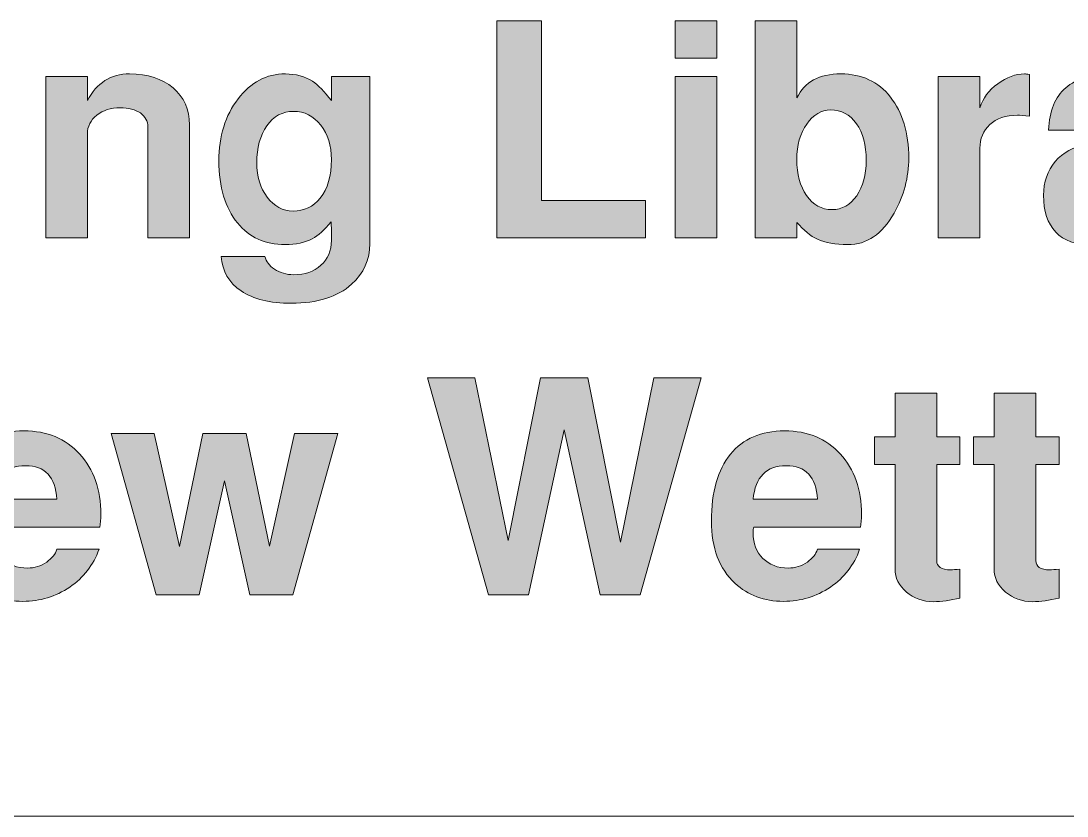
# Model space of a CAD drawing. Header units: inches. Extents: x 0.66 to 6.95, y -3.12 to -1.06.
# Drawn here: x 2.165 to 2.6044, y -3.1237 to -2.7896 of the extents above; entities that cross this region are included whole.
import ezdxf

# ---------------------------------------------------------------- set-up
doc = ezdxf.new("R2010")
doc.units = ezdxf.units.IN
doc.header["$MEASUREMENT"] = 0
doc.layers.add('Layer 1', color=7, linetype='Continuous')

# ---------------------------------------------------------------- blocks, each defined once
blk = doc.blocks.new('block 3')
at = {"layer": 'Layer 1', "color": 7, "lineweight": 5, "true_color": 0xffffff}
blk.add_lwpolyline([(3.66496, -3.12366), (3.60373, -3.12365), (0.66495, -3.12365)], dxfattribs=at)
blk = doc.blocks.new('block 2')
at = {"layer": 'Layer 1'}
blk.add_blockref('block 3', (0, 0), dxfattribs=at)
blk = doc.blocks.new('block 27')
at = {"layer": 'Layer 1', "true_color": 0xed1f24}
h = blk.add_hatch(color=240, dxfattribs=at)
h.dxf.hatch_style = 2
h.paths.add_polyline_path([(2.42725, -2.88071), (2.36487, -2.88071), (2.36487, -2.78958), (2.38362, -2.78958), (2.38362, -2.86509), (2.42725, -2.86509)])
h = blk.add_hatch(color=240, dxfattribs=at)
h.dxf.hatch_style = 2
h.paths.add_polyline_path([(2.45725, -2.80521), (2.43974, -2.80521), (2.43974, -2.78958), (2.45725, -2.78958)])
h.paths.add_polyline_path([(2.45725, -2.88071), (2.43974, -2.88071), (2.43974, -2.81296), (2.45725, -2.81296)])
h = blk.add_hatch(color=240, dxfattribs=at)
h.dxf.hatch_style = 2
edge = h.paths.add_edge_path()
edge.add_spline(control_points=[(2.53788, -2.84721), (2.53788, -2.85538), (2.53583, -2.86308), (2.53175, -2.87033), (2.52675, -2.87917), (2.52025, -2.88359), (2.51225, -2.88359), (2.50708, -2.88359), (2.50283, -2.88283), (2.4995, -2.88133), (2.49658, -2.87992), (2.49371, -2.87754), (2.49087, -2.87421), (2.49087, -2.87421), (2.49087, -2.88071), (2.49087, -2.88071), (2.49087, -2.88071), (2.47338, -2.88071), (2.47338, -2.88071), (2.47338, -2.88071), (2.47338, -2.78958), (2.47338, -2.78958), (2.47338, -2.78958), (2.49087, -2.78958), (2.49087, -2.78958), (2.49087, -2.78958), (2.49087, -2.82196), (2.49087, -2.82196), (2.49412, -2.81521), (2.50029, -2.81184), (2.50937, -2.81184), (2.51812, -2.81184), (2.52506, -2.81508), (2.53019, -2.82159), (2.53531, -2.82808), (2.53788, -2.83663), (2.53788, -2.84721)], knot_values=[0, 0, 0, 0, 1, 1, 1, 2, 2, 2, 3, 3, 3, 4, 4, 4, 5, 5, 5, 6, 6, 6, 7, 7, 7, 8, 8, 8, 9, 9, 9, 10, 10, 10, 11, 11, 11, 12, 12, 12, 12], degree=3, periodic=1)
edge = h.paths.add_edge_path()
edge.add_spline(control_points=[(2.52, -2.84821), (2.52, -2.8418), (2.51863, -2.83665), (2.51589, -2.83277), (2.51315, -2.8289), (2.50954, -2.82696), (2.50506, -2.82696), (2.50116, -2.82696), (2.49782, -2.82894), (2.49504, -2.8329), (2.49226, -2.83686), (2.49087, -2.84184), (2.49087, -2.84783), (2.49087, -2.854), (2.49224, -2.85904), (2.49498, -2.86296), (2.49772, -2.86688), (2.50128, -2.86884), (2.50568, -2.86884), (2.50991, -2.86884), (2.51336, -2.8669), (2.51602, -2.86302), (2.51867, -2.85914), (2.52, -2.85421), (2.52, -2.84821)], knot_values=[0, 0, 0, 0, 1, 1, 1, 2, 2, 2, 3, 3, 3, 4, 4, 4, 5, 5, 5, 6, 6, 6, 7, 7, 7, 8, 8, 8, 8], degree=3, periodic=1)
h = blk.add_hatch(color=240, dxfattribs=at)
h.dxf.hatch_style = 2
edge = h.paths.add_edge_path()
edge.add_spline(control_points=[(2.23575, -2.88071), (2.23575, -2.88071), (2.21825, -2.88071), (2.21825, -2.88071), (2.21825, -2.88071), (2.21825, -2.83421), (2.21825, -2.83421), (2.21825, -2.83171), (2.2172, -2.82973), (2.21512, -2.82827), (2.21304, -2.82682), (2.21021, -2.82608), (2.20662, -2.82608), (2.2027, -2.82608), (2.19944, -2.82713), (2.19681, -2.82921), (2.19419, -2.83129), (2.19287, -2.83392), (2.19287, -2.83708), (2.19287, -2.83708), (2.19287, -2.88071), (2.19287, -2.88071), (2.19287, -2.88071), (2.17537, -2.88071), (2.17537, -2.88071), (2.17537, -2.88071), (2.17537, -2.81296), (2.17537, -2.81296), (2.17537, -2.81296), (2.19287, -2.81296), (2.19287, -2.81296), (2.19287, -2.81296), (2.19287, -2.82309), (2.19287, -2.82309), (2.19679, -2.81559), (2.2027, -2.81184), (2.21063, -2.81184), (2.21821, -2.81184), (2.22429, -2.8138), (2.22888, -2.81771), (2.23345, -2.82163), (2.23575, -2.8268), (2.23575, -2.83321), (2.23575, -2.83321), (2.23575, -2.88071), (2.23575, -2.88071)], knot_values=[0, 0, 0, 0, 1, 1, 1, 2, 2, 2, 3, 3, 3, 4, 4, 4, 5, 5, 5, 6, 6, 6, 7, 7, 7, 8, 8, 8, 9, 9, 9, 10, 10, 10, 11, 11, 11, 12, 12, 12, 13, 13, 13, 14, 14, 14, 15, 15, 15, 15], degree=3, periodic=1)
h = blk.add_hatch(color=240, dxfattribs=at)
h.dxf.hatch_style = 2
edge = h.paths.add_edge_path()
edge.add_spline(control_points=[(2.3115, -2.88321), (2.3115, -2.88996), (2.30895, -2.89562), (2.30387, -2.90021), (2.29795, -2.90554), (2.2895, -2.90821), (2.2785, -2.90821), (2.26958, -2.90821), (2.26256, -2.90648), (2.25743, -2.90302), (2.25231, -2.89956), (2.24954, -2.89475), (2.24913, -2.88858), (2.24913, -2.88858), (2.26747, -2.88858), (2.26747, -2.88858), (2.26789, -2.89058), (2.26923, -2.89235), (2.27149, -2.8939), (2.27376, -2.89544), (2.27644, -2.89621), (2.27953, -2.89621), (2.28423, -2.89621), (2.28804, -2.8949), (2.29097, -2.89227), (2.2939, -2.88965), (2.29538, -2.88617), (2.29538, -2.88184), (2.29538, -2.87733), (2.29533, -2.87471), (2.29525, -2.87396), (2.29248, -2.87738), (2.28984, -2.87975), (2.28733, -2.88108), (2.28432, -2.88275), (2.2805, -2.88359), (2.27589, -2.88359), (2.26752, -2.88359), (2.26086, -2.88055), (2.25591, -2.87446), (2.25072, -2.86813), (2.24812, -2.85942), (2.24812, -2.84833), (2.24812, -2.83801), (2.2508, -2.82933), (2.25616, -2.82233), (2.26153, -2.81533), (2.26815, -2.81184), (2.27602, -2.81184), (2.28046, -2.81184), (2.28427, -2.81288), (2.28746, -2.81496), (2.2898, -2.81654), (2.29244, -2.81925), (2.29538, -2.82309), (2.29538, -2.82309), (2.29538, -2.81296), (2.29538, -2.81296), (2.29538, -2.81296), (2.3115, -2.81296), (2.3115, -2.81296), (2.3115, -2.81296), (2.3115, -2.88321), (2.3115, -2.88321)], knot_values=[0, 0, 0, 0, 1, 1, 1, 2, 2, 2, 3, 3, 3, 4, 4, 4, 5, 5, 5, 6, 6, 6, 7, 7, 7, 8, 8, 8, 9, 9, 9, 10, 10, 10, 11, 11, 11, 12, 12, 12, 13, 13, 13, 14, 14, 14, 15, 15, 15, 16, 16, 16, 17, 17, 17, 18, 18, 18, 19, 19, 19, 20, 20, 20, 21, 21, 21, 21], degree=3, periodic=1)
edge = h.paths.add_edge_path()
edge.add_spline(control_points=[(2.29538, -2.84783), (2.29538, -2.842), (2.29387, -2.83717), (2.29087, -2.83333), (2.28788, -2.8295), (2.28408, -2.82758), (2.2795, -2.82758), (2.27483, -2.82758), (2.27108, -2.8296), (2.26825, -2.83365), (2.26541, -2.83769), (2.264, -2.84288), (2.264, -2.84921), (2.264, -2.85496), (2.26548, -2.85978), (2.26843, -2.86365), (2.27139, -2.86752), (2.275, -2.86946), (2.27925, -2.86946), (2.28392, -2.86946), (2.28771, -2.86767), (2.29062, -2.86409), (2.29379, -2.86017), (2.29538, -2.85475), (2.29538, -2.84783)], knot_values=[0, 0, 0, 0, 1, 1, 1, 2, 2, 2, 3, 3, 3, 4, 4, 4, 5, 5, 5, 6, 6, 6, 7, 7, 7, 8, 8, 8, 8], degree=3, periodic=1)
h = blk.add_hatch(color=240, dxfattribs=at)
h.dxf.hatch_style = 2
edge = h.paths.add_edge_path()
edge.add_spline(control_points=[(2.58863, -2.82958), (2.5863, -2.82933), (2.58459, -2.82921), (2.5835, -2.82921), (2.57859, -2.82921), (2.57473, -2.83053), (2.57194, -2.83315), (2.56915, -2.83577), (2.56776, -2.83908), (2.56776, -2.84309), (2.56776, -2.84309), (2.56776, -2.88071), (2.56776, -2.88071), (2.56776, -2.88071), (2.55025, -2.88071), (2.55025, -2.88071), (2.55025, -2.88071), (2.55025, -2.81296), (2.55025, -2.81296), (2.55025, -2.81296), (2.56776, -2.81296), (2.56776, -2.81296), (2.56776, -2.81296), (2.56776, -2.82608), (2.56776, -2.82608), (2.569, -2.82208), (2.57151, -2.81871), (2.57526, -2.81596), (2.57901, -2.81321), (2.58276, -2.81184), (2.58651, -2.81184), (2.58692, -2.81184), (2.58763, -2.81192), (2.58863, -2.81209), (2.58863, -2.81209), (2.58863, -2.82958), (2.58863, -2.82958)], knot_values=[0, 0, 0, 0, 1, 1, 1, 2, 2, 2, 3, 3, 3, 4, 4, 4, 5, 5, 5, 6, 6, 6, 7, 7, 7, 8, 8, 8, 9, 9, 9, 10, 10, 10, 11, 11, 11, 12, 12, 12, 12], degree=3, periodic=1)
h = blk.add_hatch(color=240, dxfattribs=at)
h.dxf.hatch_style = 2
edge = h.paths.add_edge_path()
edge.add_spline(control_points=[(2.65663, -2.88071), (2.65663, -2.88071), (2.63801, -2.88071), (2.63801, -2.88071), (2.63717, -2.87938), (2.63654, -2.87717), (2.63613, -2.87408), (2.62971, -2.8805), (2.6225, -2.88371), (2.6145, -2.88371), (2.60801, -2.88371), (2.60305, -2.8819), (2.59963, -2.87828), (2.59621, -2.87465), (2.5945, -2.8695), (2.5945, -2.86283), (2.5945, -2.85733), (2.59613, -2.85263), (2.59938, -2.84871), (2.60263, -2.84479), (2.607, -2.84242), (2.6125, -2.84159), (2.61509, -2.84125), (2.61946, -2.84067), (2.62563, -2.83984), (2.62929, -2.83925), (2.63194, -2.83836), (2.63357, -2.83714), (2.63519, -2.83594), (2.63609, -2.834), (2.63626, -2.83133), (2.6365, -2.82676), (2.63288, -2.82446), (2.62538, -2.82446), (2.61755, -2.82446), (2.61351, -2.82812), (2.61325, -2.83546), (2.61325, -2.83546), (2.59663, -2.83546), (2.59663, -2.83546), (2.59696, -2.82746), (2.59936, -2.82152), (2.60381, -2.81765), (2.60828, -2.81377), (2.61525, -2.81184), (2.62476, -2.81184), (2.64342, -2.81184), (2.65276, -2.81904), (2.65276, -2.83346), (2.65276, -2.83346), (2.65276, -2.87084), (2.65276, -2.87084), (2.65276, -2.87375), (2.65405, -2.8763), (2.65663, -2.87846), (2.65663, -2.87846), (2.65663, -2.88071), (2.65663, -2.88071)], knot_values=[0, 0, 0, 0, 1, 1, 1, 2, 2, 2, 3, 3, 3, 4, 4, 4, 5, 5, 5, 6, 6, 6, 7, 7, 7, 8, 8, 8, 9, 9, 9, 10, 10, 10, 11, 11, 11, 12, 12, 12, 13, 13, 13, 14, 14, 14, 15, 15, 15, 16, 16, 16, 17, 17, 17, 18, 18, 18, 19, 19, 19, 19], degree=3, periodic=1)
edge = h.paths.add_edge_path()
edge.add_spline(control_points=[(2.63626, -2.85121), (2.63626, -2.85121), (2.63626, -2.84859), (2.63626, -2.84859), (2.63374, -2.85), (2.63118, -2.85088), (2.62859, -2.85121), (2.62248, -2.85196), (2.61837, -2.85288), (2.61628, -2.85396), (2.61334, -2.85538), (2.61188, -2.85788), (2.61188, -2.86146), (2.61188, -2.86663), (2.61511, -2.86921), (2.62155, -2.86921), (2.63135, -2.86921), (2.63626, -2.86321), (2.63626, -2.85121)], knot_values=[0, 0, 0, 0, 1, 1, 1, 2, 2, 2, 3, 3, 3, 4, 4, 4, 5, 5, 5, 6, 6, 6, 6], degree=3, periodic=1)
h = blk.add_hatch(color=240, dxfattribs=at)
h.dxf.hatch_style = 2
h.paths.add_polyline_path([(2.45063, -2.93958), (2.42513, -3.03071), (2.40826, -3.03071), (2.39317, -2.96141), (2.37819, -3.03071), (2.36129, -3.03071), (2.33575, -2.93958), (2.35562, -2.93958), (2.36963, -3.00783), (2.38325, -2.93958), (2.40313, -2.93958), (2.41675, -3.00859), (2.43075, -2.93958)])
h = blk.add_hatch(color=240, dxfattribs=at)
h.dxf.hatch_style = 2
edge = h.paths.add_edge_path()
edge.add_spline(control_points=[(2.55938, -3.03208), (2.55529, -3.03308), (2.55158, -3.03358), (2.54825, -3.03358), (2.54384, -3.03358), (2.54005, -3.03223), (2.53688, -3.02952), (2.53371, -3.02681), (2.53212, -3.02358), (2.53212, -3.01983), (2.53212, -3.01983), (2.53212, -2.97596), (2.53212, -2.97596), (2.53212, -2.97596), (2.5235, -2.97596), (2.5235, -2.97596), (2.5235, -2.97596), (2.5235, -2.96434), (2.5235, -2.96434), (2.5235, -2.96434), (2.53212, -2.96434), (2.53212, -2.96434), (2.53212, -2.96434), (2.53212, -2.94596), (2.53212, -2.94596), (2.53212, -2.94596), (2.54963, -2.94596), (2.54963, -2.94596), (2.54963, -2.94596), (2.54963, -2.96434), (2.54963, -2.96434), (2.54963, -2.96434), (2.55938, -2.96434), (2.55938, -2.96434), (2.55938, -2.96434), (2.55938, -2.97596), (2.55938, -2.97596), (2.55938, -2.97596), (2.54963, -2.97596), (2.54963, -2.97596), (2.54963, -2.97596), (2.54963, -3.01633), (2.54963, -3.01633), (2.54963, -3.01891), (2.55158, -3.02021), (2.5555, -3.02021), (2.55642, -3.02013), (2.55771, -3.02004), (2.55938, -3.01996), (2.55938, -3.01996), (2.55938, -3.03208), (2.55938, -3.03208)], knot_values=[0, 0, 0, 0, 1, 1, 1, 2, 2, 2, 3, 3, 3, 4, 4, 4, 5, 5, 5, 6, 6, 6, 7, 7, 7, 8, 8, 8, 9, 9, 9, 10, 10, 10, 11, 11, 11, 12, 12, 12, 13, 13, 13, 14, 14, 14, 15, 15, 15, 16, 16, 16, 17, 17, 17, 17], degree=3, periodic=1)
h = blk.add_hatch(color=240, dxfattribs=at)
h.dxf.hatch_style = 2
edge = h.paths.add_edge_path()
edge.add_spline(control_points=[(2.60101, -3.03208), (2.59692, -3.03308), (2.59321, -3.03358), (2.58988, -3.03358), (2.58546, -3.03358), (2.58167, -3.03223), (2.5785, -3.02952), (2.57534, -3.02681), (2.57375, -3.02358), (2.57375, -3.01983), (2.57375, -3.01983), (2.57375, -2.97596), (2.57375, -2.97596), (2.57375, -2.97596), (2.56512, -2.97596), (2.56512, -2.97596), (2.56512, -2.97596), (2.56512, -2.96434), (2.56512, -2.96434), (2.56512, -2.96434), (2.57375, -2.96434), (2.57375, -2.96434), (2.57375, -2.96434), (2.57375, -2.94596), (2.57375, -2.94596), (2.57375, -2.94596), (2.59125, -2.94596), (2.59125, -2.94596), (2.59125, -2.94596), (2.59125, -2.96434), (2.59125, -2.96434), (2.59125, -2.96434), (2.60101, -2.96434), (2.60101, -2.96434), (2.60101, -2.96434), (2.60101, -2.97596), (2.60101, -2.97596), (2.60101, -2.97596), (2.59125, -2.97596), (2.59125, -2.97596), (2.59125, -2.97596), (2.59125, -3.01633), (2.59125, -3.01633), (2.59125, -3.01891), (2.59321, -3.02021), (2.59713, -3.02021), (2.59804, -3.02013), (2.59934, -3.02004), (2.60101, -3.01996), (2.60101, -3.01996), (2.60101, -3.03208), (2.60101, -3.03208)], knot_values=[0, 0, 0, 0, 1, 1, 1, 2, 2, 2, 3, 3, 3, 4, 4, 4, 5, 5, 5, 6, 6, 6, 7, 7, 7, 8, 8, 8, 9, 9, 9, 10, 10, 10, 11, 11, 11, 12, 12, 12, 13, 13, 13, 14, 14, 14, 15, 15, 15, 16, 16, 16, 17, 17, 17, 17], degree=3, periodic=1)
h = blk.add_hatch(color=240, dxfattribs=at)
h.dxf.hatch_style = 2
edge = h.paths.add_edge_path()
edge.add_spline(control_points=[(2.1985, -2.99696), (2.1985, -2.99896), (2.19838, -3.00075), (2.19813, -3.00233), (2.19813, -3.00233), (2.15325, -3.00233), (2.15325, -3.00233), (2.15308, -3.00283), (2.153, -3.00363), (2.153, -3.00471), (2.153, -3.00913), (2.15436, -3.01269), (2.15708, -3.01539), (2.15981, -3.01811), (2.16336, -3.01946), (2.16774, -3.01946), (2.17063, -3.01946), (2.17331, -3.01862), (2.17579, -3.01695), (2.17802, -3.01537), (2.17942, -3.01358), (2.18, -3.01158), (2.18, -3.01158), (2.19775, -3.01158), (2.19775, -3.01158), (2.19541, -3.01817), (2.19131, -3.02346), (2.18544, -3.02746), (2.17956, -3.03146), (2.173, -3.03346), (2.16575, -3.03346), (2.15767, -3.03346), (2.15087, -3.03092), (2.14537, -3.02583), (2.13879, -3.01975), (2.1355, -3.01104), (2.1355, -2.99971), (2.1355, -2.98754), (2.13814, -2.97819), (2.14343, -2.97165), (2.14873, -2.9651), (2.15633, -2.96183), (2.16625, -2.96183), (2.17592, -2.96183), (2.18371, -2.96506), (2.18962, -2.97152), (2.19554, -2.97798), (2.1985, -2.98646), (2.1985, -2.99696)], knot_values=[0, 0, 0, 0, 1, 1, 1, 2, 2, 2, 3, 3, 3, 4, 4, 4, 5, 5, 5, 6, 6, 6, 7, 7, 7, 8, 8, 8, 9, 9, 9, 10, 10, 10, 11, 11, 11, 12, 12, 12, 13, 13, 13, 14, 14, 14, 15, 15, 15, 16, 16, 16, 16], degree=3, periodic=1)
edge = h.paths.add_edge_path()
edge.add_spline(control_points=[(2.18, -2.99058), (2.17949, -2.98117), (2.17512, -2.97646), (2.16688, -2.97646), (2.15855, -2.97646), (2.15392, -2.98117), (2.153, -2.99058), (2.153, -2.99058), (2.18, -2.99058), (2.18, -2.99058)], knot_values=[0, 0, 0, 0, 1, 1, 1, 2, 2, 2, 3, 3, 3, 3], degree=3, periodic=1)
h = blk.add_hatch(color=240, dxfattribs=at)
h.dxf.hatch_style = 2
h.paths.add_polyline_path([(2.298, -2.96296), (2.27913, -3.03071), (2.26114, -3.03071), (2.2505, -2.98286), (2.23977, -3.03071), (2.22175, -3.03071), (2.20287, -2.96296), (2.22099, -2.96296), (2.2315, -3.01034), (2.24137, -2.96296), (2.2595, -2.96296), (2.26938, -3.01021), (2.27987, -2.96296)])
h = blk.add_hatch(color=240, dxfattribs=at)
h.dxf.hatch_style = 2
edge = h.paths.add_edge_path()
edge.add_spline(control_points=[(2.51801, -2.99696), (2.51801, -2.99896), (2.51788, -3.00075), (2.51763, -3.00233), (2.51763, -3.00233), (2.47275, -3.00233), (2.47275, -3.00233), (2.47259, -3.00283), (2.47251, -3.00363), (2.47251, -3.00471), (2.47251, -3.00913), (2.47386, -3.01269), (2.47659, -3.01539), (2.47932, -3.01811), (2.48286, -3.01946), (2.48724, -3.01946), (2.49013, -3.01946), (2.49282, -3.01862), (2.49529, -3.01695), (2.49752, -3.01537), (2.49893, -3.01358), (2.4995, -3.01158), (2.4995, -3.01158), (2.51725, -3.01158), (2.51725, -3.01158), (2.51492, -3.01817), (2.51082, -3.02346), (2.50494, -3.02746), (2.49906, -3.03146), (2.49251, -3.03346), (2.48526, -3.03346), (2.47717, -3.03346), (2.47038, -3.03092), (2.46488, -3.02583), (2.45829, -3.01975), (2.455, -3.01104), (2.455, -2.99971), (2.455, -2.98754), (2.45765, -2.97819), (2.46294, -2.97165), (2.46823, -2.9651), (2.47584, -2.96183), (2.48575, -2.96183), (2.49542, -2.96183), (2.50321, -2.96506), (2.50913, -2.97152), (2.51505, -2.97798), (2.51801, -2.98646), (2.51801, -2.99696)], knot_values=[0, 0, 0, 0, 1, 1, 1, 2, 2, 2, 3, 3, 3, 4, 4, 4, 5, 5, 5, 6, 6, 6, 7, 7, 7, 8, 8, 8, 9, 9, 9, 10, 10, 10, 11, 11, 11, 12, 12, 12, 13, 13, 13, 14, 14, 14, 15, 15, 15, 16, 16, 16, 16], degree=3, periodic=1)
edge = h.paths.add_edge_path()
edge.add_spline(control_points=[(2.4995, -2.99058), (2.499, -2.98117), (2.49462, -2.97646), (2.48638, -2.97646), (2.47805, -2.97646), (2.47343, -2.98117), (2.47251, -2.99058), (2.47251, -2.99058), (2.4995, -2.99058), (2.4995, -2.99058)], knot_values=[0, 0, 0, 0, 1, 1, 1, 2, 2, 2, 3, 3, 3, 3], degree=3, periodic=1)
at = {"layer": 'Layer 1', "lineweight": 0}
for points in [[(2.42725, -2.88071), (2.36487, -2.88071), (2.36487, -2.78958), (2.38362, -2.78958), (2.38362, -2.86509), (2.42725, -2.86509), (2.42725, -2.88071)], [(2.45725, -2.80521), (2.43974, -2.80521), (2.43974, -2.78958), (2.45725, -2.78958), (2.45725, -2.80521)], [(2.45725, -2.88071), (2.43974, -2.88071), (2.43974, -2.81296), (2.45725, -2.81296), (2.45725, -2.88071)], [(2.45063, -2.93958), (2.42513, -3.03071), (2.40826, -3.03071), (2.39317, -2.96141), (2.37819, -3.03071), (2.36129, -3.03071), (2.33575, -2.93958), (2.35562, -2.93958), (2.36963, -3.00783), (2.38325, -2.93958), (2.40313, -2.93958), (2.41675, -3.00859), (2.43075, -2.93958), (2.45063, -2.93958)], [(2.298, -2.96296), (2.27913, -3.03071), (2.26114, -3.03071), (2.2505, -2.98286), (2.23977, -3.03071), (2.22175, -3.03071), (2.20287, -2.96296), (2.22099, -2.96296), (2.2315, -3.01034), (2.24137, -2.96296), (2.2595, -2.96296), (2.26938, -3.01021), (2.27987, -2.96296), (2.298, -2.96296)]]:
    blk.add_lwpolyline(points, dxfattribs=at)
for points, knots in [([(2.53788, -2.84721), (2.53788, -2.85538), (2.53583, -2.86308), (2.53175, -2.87033), (2.52675, -2.87917), (2.52025, -2.88359), (2.51225, -2.88359), (2.50708, -2.88359), (2.50283, -2.88283), (2.4995, -2.88133), (2.49658, -2.87992), (2.49371, -2.87754), (2.49087, -2.87421), (2.49087, -2.87421), (2.49087, -2.88071), (2.49087, -2.88071), (2.49087, -2.88071), (2.47338, -2.88071), (2.47338, -2.88071), (2.47338, -2.88071), (2.47338, -2.78958), (2.47338, -2.78958), (2.47338, -2.78958), (2.49087, -2.78958), (2.49087, -2.78958), (2.49087, -2.78958), (2.49087, -2.82196), (2.49087, -2.82196), (2.49412, -2.81521), (2.50029, -2.81184), (2.50937, -2.81184), (2.51812, -2.81184), (2.52506, -2.81508), (2.53019, -2.82159), (2.53531, -2.82808), (2.53788, -2.83663), (2.53788, -2.84721)], [0, 0, 0, 0, 1, 1, 1, 2, 2, 2, 3, 3, 3, 4, 4, 4, 5, 5, 5, 6, 6, 6, 7, 7, 7, 8, 8, 8, 9, 9, 9, 10, 10, 10, 11, 11, 11, 12, 12, 12, 12]), ([(2.23575, -2.88071), (2.23575, -2.88071), (2.21825, -2.88071), (2.21825, -2.88071), (2.21825, -2.88071), (2.21825, -2.83421), (2.21825, -2.83421), (2.21825, -2.83171), (2.2172, -2.82973), (2.21512, -2.82827), (2.21304, -2.82682), (2.21021, -2.82608), (2.20662, -2.82608), (2.2027, -2.82608), (2.19944, -2.82713), (2.19681, -2.82921), (2.19419, -2.83129), (2.19287, -2.83392), (2.19287, -2.83708), (2.19287, -2.83708), (2.19287, -2.88071), (2.19287, -2.88071), (2.19287, -2.88071), (2.17537, -2.88071), (2.17537, -2.88071), (2.17537, -2.88071), (2.17537, -2.81296), (2.17537, -2.81296), (2.17537, -2.81296), (2.19287, -2.81296), (2.19287, -2.81296), (2.19287, -2.81296), (2.19287, -2.82309), (2.19287, -2.82309), (2.19679, -2.81559), (2.2027, -2.81184), (2.21063, -2.81184), (2.21821, -2.81184), (2.22429, -2.8138), (2.22888, -2.81771), (2.23345, -2.82163), (2.23575, -2.8268), (2.23575, -2.83321), (2.23575, -2.83321), (2.23575, -2.88071), (2.23575, -2.88071)], [0, 0, 0, 0, 1, 1, 1, 2, 2, 2, 3, 3, 3, 4, 4, 4, 5, 5, 5, 6, 6, 6, 7, 7, 7, 8, 8, 8, 9, 9, 9, 10, 10, 10, 11, 11, 11, 12, 12, 12, 13, 13, 13, 14, 14, 14, 15, 15, 15, 15]), ([(2.3115, -2.88321), (2.3115, -2.88996), (2.30895, -2.89562), (2.30387, -2.90021), (2.29795, -2.90554), (2.2895, -2.90821), (2.2785, -2.90821), (2.26958, -2.90821), (2.26256, -2.90648), (2.25743, -2.90302), (2.25231, -2.89956), (2.24954, -2.89475), (2.24913, -2.88858), (2.24913, -2.88858), (2.26747, -2.88858), (2.26747, -2.88858), (2.26789, -2.89058), (2.26923, -2.89235), (2.27149, -2.8939), (2.27376, -2.89544), (2.27644, -2.89621), (2.27953, -2.89621), (2.28423, -2.89621), (2.28804, -2.8949), (2.29097, -2.89227), (2.2939, -2.88965), (2.29538, -2.88617), (2.29538, -2.88184), (2.29538, -2.87733), (2.29533, -2.87471), (2.29525, -2.87396), (2.29248, -2.87738), (2.28984, -2.87975), (2.28733, -2.88108), (2.28432, -2.88275), (2.2805, -2.88359), (2.27589, -2.88359), (2.26752, -2.88359), (2.26086, -2.88055), (2.25591, -2.87446), (2.25072, -2.86813), (2.24812, -2.85942), (2.24812, -2.84833), (2.24812, -2.83801), (2.2508, -2.82933), (2.25616, -2.82233), (2.26153, -2.81533), (2.26815, -2.81184), (2.27602, -2.81184), (2.28046, -2.81184), (2.28427, -2.81288), (2.28746, -2.81496), (2.2898, -2.81654), (2.29244, -2.81925), (2.29538, -2.82309), (2.29538, -2.82309), (2.29538, -2.81296), (2.29538, -2.81296), (2.29538, -2.81296), (2.3115, -2.81296), (2.3115, -2.81296), (2.3115, -2.81296), (2.3115, -2.88321), (2.3115, -2.88321)], [0, 0, 0, 0, 1, 1, 1, 2, 2, 2, 3, 3, 3, 4, 4, 4, 5, 5, 5, 6, 6, 6, 7, 7, 7, 8, 8, 8, 9, 9, 9, 10, 10, 10, 11, 11, 11, 12, 12, 12, 13, 13, 13, 14, 14, 14, 15, 15, 15, 16, 16, 16, 17, 17, 17, 18, 18, 18, 19, 19, 19, 20, 20, 20, 21, 21, 21, 21]), ([(2.58863, -2.82958), (2.5863, -2.82933), (2.58459, -2.82921), (2.5835, -2.82921), (2.57859, -2.82921), (2.57473, -2.83053), (2.57194, -2.83315), (2.56915, -2.83577), (2.56776, -2.83908), (2.56776, -2.84309), (2.56776, -2.84309), (2.56776, -2.88071), (2.56776, -2.88071), (2.56776, -2.88071), (2.55025, -2.88071), (2.55025, -2.88071), (2.55025, -2.88071), (2.55025, -2.81296), (2.55025, -2.81296), (2.55025, -2.81296), (2.56776, -2.81296), (2.56776, -2.81296), (2.56776, -2.81296), (2.56776, -2.82608), (2.56776, -2.82608), (2.569, -2.82208), (2.57151, -2.81871), (2.57526, -2.81596), (2.57901, -2.81321), (2.58276, -2.81184), (2.58651, -2.81184), (2.58692, -2.81184), (2.58763, -2.81192), (2.58863, -2.81209), (2.58863, -2.81209), (2.58863, -2.82958), (2.58863, -2.82958)], [0, 0, 0, 0, 1, 1, 1, 2, 2, 2, 3, 3, 3, 4, 4, 4, 5, 5, 5, 6, 6, 6, 7, 7, 7, 8, 8, 8, 9, 9, 9, 10, 10, 10, 11, 11, 11, 12, 12, 12, 12]), ([(2.65663, -2.88071), (2.65663, -2.88071), (2.63801, -2.88071), (2.63801, -2.88071), (2.63717, -2.87938), (2.63654, -2.87717), (2.63613, -2.87408), (2.62971, -2.8805), (2.6225, -2.88371), (2.6145, -2.88371), (2.60801, -2.88371), (2.60305, -2.8819), (2.59963, -2.87828), (2.59621, -2.87465), (2.5945, -2.8695), (2.5945, -2.86283), (2.5945, -2.85733), (2.59613, -2.85263), (2.59938, -2.84871), (2.60263, -2.84479), (2.607, -2.84242), (2.6125, -2.84159), (2.61509, -2.84125), (2.61946, -2.84067), (2.62563, -2.83984), (2.62929, -2.83925), (2.63194, -2.83836), (2.63357, -2.83714), (2.63519, -2.83594), (2.63609, -2.834), (2.63626, -2.83133), (2.6365, -2.82676), (2.63288, -2.82446), (2.62538, -2.82446), (2.61755, -2.82446), (2.61351, -2.82812), (2.61325, -2.83546), (2.61325, -2.83546), (2.59663, -2.83546), (2.59663, -2.83546), (2.59696, -2.82746), (2.59936, -2.82152), (2.60381, -2.81765), (2.60828, -2.81377), (2.61525, -2.81184), (2.62476, -2.81184), (2.64342, -2.81184), (2.65276, -2.81904), (2.65276, -2.83346), (2.65276, -2.83346), (2.65276, -2.87084), (2.65276, -2.87084), (2.65276, -2.87375), (2.65405, -2.8763), (2.65663, -2.87846), (2.65663, -2.87846), (2.65663, -2.88071), (2.65663, -2.88071)], [0, 0, 0, 0, 1, 1, 1, 2, 2, 2, 3, 3, 3, 4, 4, 4, 5, 5, 5, 6, 6, 6, 7, 7, 7, 8, 8, 8, 9, 9, 9, 10, 10, 10, 11, 11, 11, 12, 12, 12, 13, 13, 13, 14, 14, 14, 15, 15, 15, 16, 16, 16, 17, 17, 17, 18, 18, 18, 19, 19, 19, 19]), ([(2.29538, -2.84783), (2.29538, -2.842), (2.29387, -2.83717), (2.29087, -2.83333), (2.28788, -2.8295), (2.28408, -2.82758), (2.2795, -2.82758), (2.27483, -2.82758), (2.27108, -2.8296), (2.26825, -2.83365), (2.26541, -2.83769), (2.264, -2.84288), (2.264, -2.84921), (2.264, -2.85496), (2.26548, -2.85978), (2.26843, -2.86365), (2.27139, -2.86752), (2.275, -2.86946), (2.27925, -2.86946), (2.28392, -2.86946), (2.28771, -2.86767), (2.29062, -2.86409), (2.29379, -2.86017), (2.29538, -2.85475), (2.29538, -2.84783)], [0, 0, 0, 0, 1, 1, 1, 2, 2, 2, 3, 3, 3, 4, 4, 4, 5, 5, 5, 6, 6, 6, 7, 7, 7, 8, 8, 8, 8]), ([(2.52, -2.84821), (2.52, -2.8418), (2.51863, -2.83665), (2.51589, -2.83277), (2.51315, -2.8289), (2.50954, -2.82696), (2.50506, -2.82696), (2.50116, -2.82696), (2.49782, -2.82894), (2.49504, -2.8329), (2.49226, -2.83686), (2.49087, -2.84184), (2.49087, -2.84783), (2.49087, -2.854), (2.49224, -2.85904), (2.49498, -2.86296), (2.49772, -2.86688), (2.50128, -2.86884), (2.50568, -2.86884), (2.50991, -2.86884), (2.51336, -2.8669), (2.51602, -2.86302), (2.51867, -2.85914), (2.52, -2.85421), (2.52, -2.84821)], [0, 0, 0, 0, 1, 1, 1, 2, 2, 2, 3, 3, 3, 4, 4, 4, 5, 5, 5, 6, 6, 6, 7, 7, 7, 8, 8, 8, 8]), ([(2.55938, -3.03208), (2.55529, -3.03308), (2.55158, -3.03358), (2.54825, -3.03358), (2.54384, -3.03358), (2.54005, -3.03223), (2.53688, -3.02952), (2.53371, -3.02681), (2.53212, -3.02358), (2.53212, -3.01983), (2.53212, -3.01983), (2.53212, -2.97596), (2.53212, -2.97596), (2.53212, -2.97596), (2.5235, -2.97596), (2.5235, -2.97596), (2.5235, -2.97596), (2.5235, -2.96434), (2.5235, -2.96434), (2.5235, -2.96434), (2.53212, -2.96434), (2.53212, -2.96434), (2.53212, -2.96434), (2.53212, -2.94596), (2.53212, -2.94596), (2.53212, -2.94596), (2.54963, -2.94596), (2.54963, -2.94596), (2.54963, -2.94596), (2.54963, -2.96434), (2.54963, -2.96434), (2.54963, -2.96434), (2.55938, -2.96434), (2.55938, -2.96434), (2.55938, -2.96434), (2.55938, -2.97596), (2.55938, -2.97596), (2.55938, -2.97596), (2.54963, -2.97596), (2.54963, -2.97596), (2.54963, -2.97596), (2.54963, -3.01633), (2.54963, -3.01633), (2.54963, -3.01891), (2.55158, -3.02021), (2.5555, -3.02021), (2.55642, -3.02013), (2.55771, -3.02004), (2.55938, -3.01996), (2.55938, -3.01996), (2.55938, -3.03208), (2.55938, -3.03208)], [0, 0, 0, 0, 1, 1, 1, 2, 2, 2, 3, 3, 3, 4, 4, 4, 5, 5, 5, 6, 6, 6, 7, 7, 7, 8, 8, 8, 9, 9, 9, 10, 10, 10, 11, 11, 11, 12, 12, 12, 13, 13, 13, 14, 14, 14, 15, 15, 15, 16, 16, 16, 17, 17, 17, 17]), ([(2.60101, -3.03208), (2.59692, -3.03308), (2.59321, -3.03358), (2.58988, -3.03358), (2.58546, -3.03358), (2.58167, -3.03223), (2.5785, -3.02952), (2.57534, -3.02681), (2.57375, -3.02358), (2.57375, -3.01983), (2.57375, -3.01983), (2.57375, -2.97596), (2.57375, -2.97596), (2.57375, -2.97596), (2.56512, -2.97596), (2.56512, -2.97596), (2.56512, -2.97596), (2.56512, -2.96434), (2.56512, -2.96434), (2.56512, -2.96434), (2.57375, -2.96434), (2.57375, -2.96434), (2.57375, -2.96434), (2.57375, -2.94596), (2.57375, -2.94596), (2.57375, -2.94596), (2.59125, -2.94596), (2.59125, -2.94596), (2.59125, -2.94596), (2.59125, -2.96434), (2.59125, -2.96434), (2.59125, -2.96434), (2.60101, -2.96434), (2.60101, -2.96434), (2.60101, -2.96434), (2.60101, -2.97596), (2.60101, -2.97596), (2.60101, -2.97596), (2.59125, -2.97596), (2.59125, -2.97596), (2.59125, -2.97596), (2.59125, -3.01633), (2.59125, -3.01633), (2.59125, -3.01891), (2.59321, -3.02021), (2.59713, -3.02021), (2.59804, -3.02013), (2.59934, -3.02004), (2.60101, -3.01996), (2.60101, -3.01996), (2.60101, -3.03208), (2.60101, -3.03208)], [0, 0, 0, 0, 1, 1, 1, 2, 2, 2, 3, 3, 3, 4, 4, 4, 5, 5, 5, 6, 6, 6, 7, 7, 7, 8, 8, 8, 9, 9, 9, 10, 10, 10, 11, 11, 11, 12, 12, 12, 13, 13, 13, 14, 14, 14, 15, 15, 15, 16, 16, 16, 17, 17, 17, 17]), ([(2.1985, -2.99696), (2.1985, -2.99896), (2.19838, -3.00075), (2.19813, -3.00233), (2.19813, -3.00233), (2.15325, -3.00233), (2.15325, -3.00233), (2.15308, -3.00283), (2.153, -3.00363), (2.153, -3.00471), (2.153, -3.00913), (2.15436, -3.01269), (2.15708, -3.01539), (2.15981, -3.01811), (2.16336, -3.01946), (2.16774, -3.01946), (2.17063, -3.01946), (2.17331, -3.01862), (2.17579, -3.01695), (2.17802, -3.01537), (2.17942, -3.01358), (2.18, -3.01158), (2.18, -3.01158), (2.19775, -3.01158), (2.19775, -3.01158), (2.19541, -3.01817), (2.19131, -3.02346), (2.18544, -3.02746), (2.17956, -3.03146), (2.173, -3.03346), (2.16575, -3.03346), (2.15767, -3.03346), (2.15087, -3.03092), (2.14537, -3.02583), (2.13879, -3.01975), (2.1355, -3.01104), (2.1355, -2.99971), (2.1355, -2.98754), (2.13814, -2.97819), (2.14343, -2.97165), (2.14873, -2.9651), (2.15633, -2.96183), (2.16625, -2.96183), (2.17592, -2.96183), (2.18371, -2.96506), (2.18962, -2.97152), (2.19554, -2.97798), (2.1985, -2.98646), (2.1985, -2.99696)], [0, 0, 0, 0, 1, 1, 1, 2, 2, 2, 3, 3, 3, 4, 4, 4, 5, 5, 5, 6, 6, 6, 7, 7, 7, 8, 8, 8, 9, 9, 9, 10, 10, 10, 11, 11, 11, 12, 12, 12, 13, 13, 13, 14, 14, 14, 15, 15, 15, 16, 16, 16, 16]), ([(2.51801, -2.99696), (2.51801, -2.99896), (2.51788, -3.00075), (2.51763, -3.00233), (2.51763, -3.00233), (2.47275, -3.00233), (2.47275, -3.00233), (2.47259, -3.00283), (2.47251, -3.00363), (2.47251, -3.00471), (2.47251, -3.00913), (2.47386, -3.01269), (2.47659, -3.01539), (2.47932, -3.01811), (2.48286, -3.01946), (2.48724, -3.01946), (2.49013, -3.01946), (2.49282, -3.01862), (2.49529, -3.01695), (2.49752, -3.01537), (2.49893, -3.01358), (2.4995, -3.01158), (2.4995, -3.01158), (2.51725, -3.01158), (2.51725, -3.01158), (2.51492, -3.01817), (2.51082, -3.02346), (2.50494, -3.02746), (2.49906, -3.03146), (2.49251, -3.03346), (2.48526, -3.03346), (2.47717, -3.03346), (2.47038, -3.03092), (2.46488, -3.02583), (2.45829, -3.01975), (2.455, -3.01104), (2.455, -2.99971), (2.455, -2.98754), (2.45765, -2.97819), (2.46294, -2.97165), (2.46823, -2.9651), (2.47584, -2.96183), (2.48575, -2.96183), (2.49542, -2.96183), (2.50321, -2.96506), (2.50913, -2.97152), (2.51505, -2.97798), (2.51801, -2.98646), (2.51801, -2.99696)], [0, 0, 0, 0, 1, 1, 1, 2, 2, 2, 3, 3, 3, 4, 4, 4, 5, 5, 5, 6, 6, 6, 7, 7, 7, 8, 8, 8, 9, 9, 9, 10, 10, 10, 11, 11, 11, 12, 12, 12, 13, 13, 13, 14, 14, 14, 15, 15, 15, 16, 16, 16, 16]), ([(2.18, -2.99058), (2.17949, -2.98117), (2.17512, -2.97646), (2.16688, -2.97646), (2.15855, -2.97646), (2.15392, -2.98117), (2.153, -2.99058), (2.153, -2.99058), (2.18, -2.99058), (2.18, -2.99058)], [0, 0, 0, 0, 1, 1, 1, 2, 2, 2, 3, 3, 3, 3]), ([(2.4995, -2.99058), (2.499, -2.98117), (2.49462, -2.97646), (2.48638, -2.97646), (2.47805, -2.97646), (2.47343, -2.98117), (2.47251, -2.99058), (2.47251, -2.99058), (2.4995, -2.99058), (2.4995, -2.99058)], [0, 0, 0, 0, 1, 1, 1, 2, 2, 2, 3, 3, 3, 3])]:
    blk.add_open_spline(points, degree=3, knots=knots, dxfattribs=at)
blk = doc.blocks.new('block 26')
at = {"layer": 'Layer 1'}
blk.add_blockref('block 27', (0, 0), dxfattribs=at)
blk = doc.blocks.new('block 24')
at = {"layer": 'Layer 1'}
blk.add_blockref('block 26', (0, 0), dxfattribs=at)

msp = doc.modelspace()

# ---------------------------------------------------------------- block references
at = {"layer": 'Layer 1'}
for name in ['block 2', 'block 24']:
    msp.add_blockref(name, (0, 0), dxfattribs=at)

doc.saveas('drawing.dxf')
